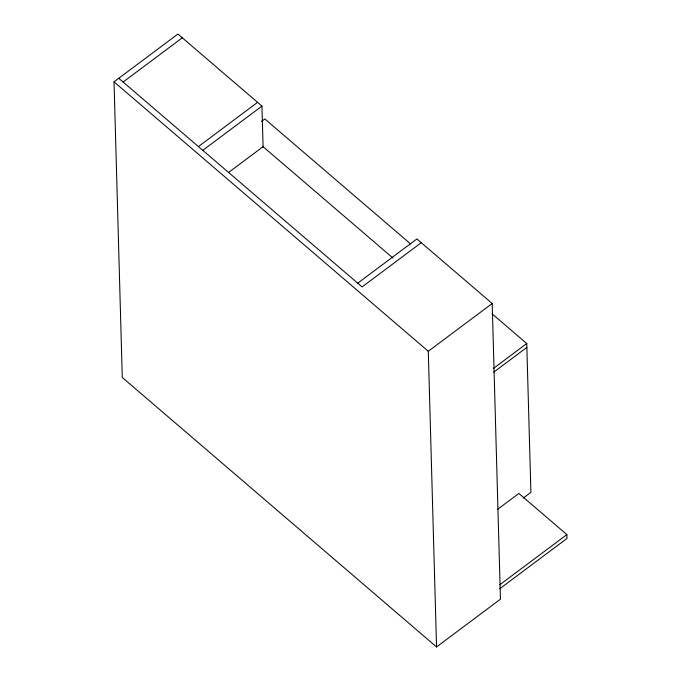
<?xml version="1.0" encoding="UTF-8"?>
<svg xmlns="http://www.w3.org/2000/svg" width="681" height="681" viewBox="0 0 681 681"><rect width="100%" height="100%" fill="white"/><g stroke="black" fill="none" stroke-linecap="round" stroke-linejoin="round"><path stroke-width="1.02" d="M357.729 283.185L416.9 238.946L492.193 303.505L500.45 599.169L436.547 646.95L122.282 377.495L114.025 81.831L177.928 34.05L261.947 106.091L263.104 147.436M123.125 82.035L182.287 37.795M198.418 146.585L257.58 102.346M202.776 150.331L261.947 106.091M261.461 121.524L264.866 118.988L410.711 244.036M228.424 172.582L263.079 146.67L393.014 258.082M421.258 242.691L362.096 286.931L118.758 78.289M436.547 646.95L428.289 351.277L492.193 303.505M493.589 368.327L526.753 343.53L492.099 313.822M493.691 372.192L526.856 347.395M497.59 509.354L518.854 493.444L566.873 534.611L566.975 538.475L499.769 588.733M523.255 498.049L530.908 492.329L526.753 343.53M499.658 584.868L566.873 534.611M114.025 81.831L428.289 351.277"/></g></svg>
